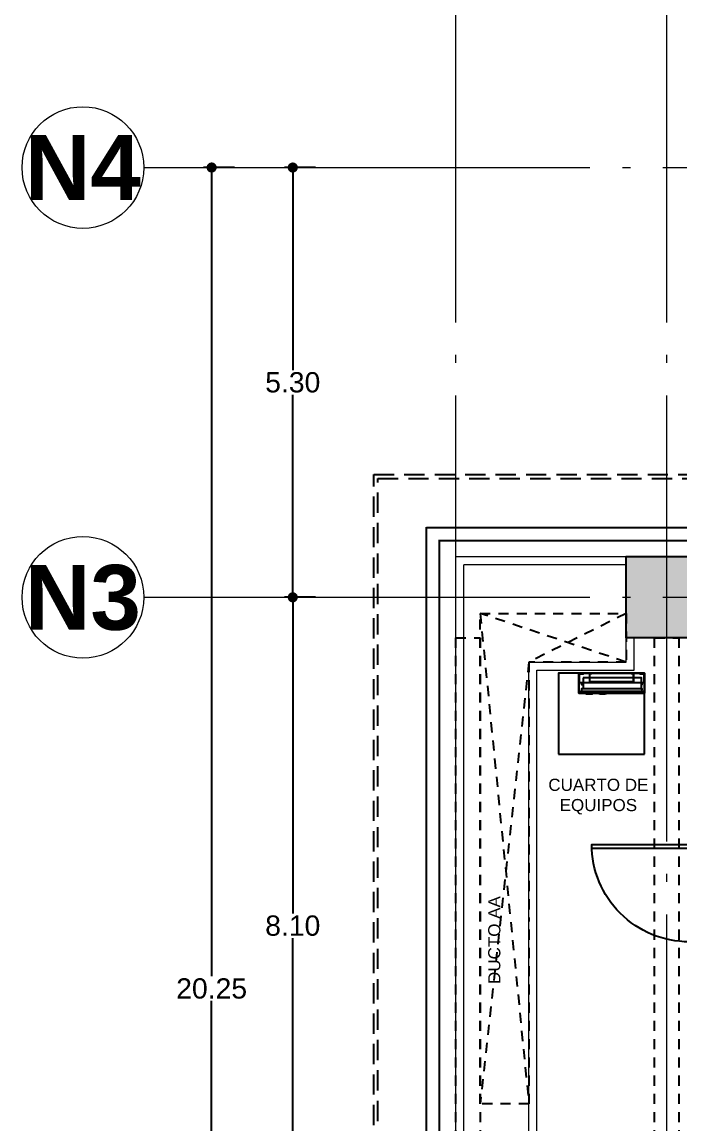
# Model space of a CAD drawing. Header units: metres. Extents: x -22 to 564, y 0 to 143.
# Drawn here: x 190.54 to 198.65, y 42.48 to 56.07 of the extents above; entities that cross this region are included whole.
import ezdxf
from ezdxf.enums import TextEntityAlignment as Align

# ---------------------------------------------------------------- set-up
doc = ezdxf.new("R2010")
doc.units = ezdxf.units.M
for name, pattern in [('EJES630', [6.3, 5.5, -0.4, 0, -0.4]), ('XREF 2N NEURO-ONCOLOGIA$0$DASHED2', [0.375, 0.25, -0.125]), ('XREF 2N NEURO-ONCOLOGIA$0$HIDDEN2', [0.1875, 0.125, -0.0625]), ('XREF 2N NEURO-ONCOLOGIA$0$PDF_IMPORT', [1, 0.8, -0.2])]:
    doc.linetypes.add(name, pattern=pattern)
for name, color, linetype in [('COTAS EJES', 8, 'Continuous'), ('EJES BOLAS', 11, 'Continuous'), ('EJES TEXTOS', 3, 'Continuous'), ('TEXTO', 7, 'Continuous'), ('XREF 2N NEURO-ONCOLOGIA$0$-CG-M-WALL', 7, 'Continuous'), ('XREF 2N NEURO-ONCOLOGIA$0$COLUMNAS', 6, 'Continuous'), ('XREF 2N NEURO-ONCOLOGIA$0$CONTRAVENTEOS', 6, 'XREF 2N NEURO-ONCOLOGIA$0$HIDDEN2'), ('XREF 2N NEURO-ONCOLOGIA$0$DUCTO AA', 40, 'XREF 2N NEURO-ONCOLOGIA$0$HIDDEN2'), ('XREF 2N NEURO-ONCOLOGIA$0$LAMINA MULTIPERFORADA', 9, 'Continuous'), ('XREF 2N NEURO-ONCOLOGIA$0$Mobiliario Fijo', 40, 'Continuous'), ('XREF 2N NEURO-ONCOLOGIA$0$NOVIDESA', 11, 'Continuous'), ('XREF 2N NEURO-ONCOLOGIA$0$PUERTAS', 253, 'Continuous')]:
    doc.layers.add(name, color=color, linetype=linetype)
doc.layers.add('EJES', color=11, linetype='EJES630', lineweight=0)
doc.layers.add('XREF 2N NEURO-ONCOLOGIA$0$MUROS DE TABLAROCA', color=150, linetype='Continuous', lineweight=13)
doc.styles.add('100 LOCALES 25', font='arial.ttf', dxfattribs={"height": 0.25})
doc.styles.add('COTAS', font='arial.ttf')
doc.styles.add('EJES', font='arialbd.ttf', dxfattribs={"height": 0.8})
doc.dimstyles.new('100 EJES', dxfattribs={"dimtxt": 0.25, "dimasz": 0.125, "dimexe": 0.1, "dimexo": 0.1, "dimgap": 0.025, "dimtad": 0, "dimtih": 1, "dimtoh": 1, "dimzin": 1, "dimdsep": 46, "dimtxsty": 'COTAS', "dimblk": 'DOT', "dimcen": 0.1, "dimclrd": 256, "dimclre": 256, "dimclrt": 7, "dimadec": 0, "dimazin": 1, "dimtfac": 1, "dimtofl": 0, "dimtmove": 2, "dimatfit": 3, "dimfxl": 1, "dimtolj": 1, "dimtzin": 1, "dimlwd": 25, "dimlwe": -1, "dimarcsym": 0})

# ---------------------------------------------------------------- blocks, each defined once
blk = doc.blocks.new('XREF 2N NEURO-ONCOLOGIA$0$C-1')
at = {"layer": 'XREF 2N NEURO-ONCOLOGIA$0$-CG-M-WALL', "true_color": 0x636466}
h = blk.add_hatch(color=251, dxfattribs=at)
h.dxf.hatch_style = 1
h.paths.add_polyline_path([(-0.5, -0.5), (-0.5, 0.5), (0.5, 0.5), (0.5, -0.5)])
blk.add_lwpolyline([(-0.5, -0.5), (-0.5, 0.5), (0.5, 0.5), (0.5, -0.5)], close=True)
blk = doc.blocks.new('XREF 2N NEURO-ONCOLOGIA$0$A$Cc65afc9c')
at = {"linetype": 'XREF 2N NEURO-ONCOLOGIA$0$PDF_IMPORT', "lineweight": 25, "ltscale": 81.272136}
blk.add_lwpolyline([(-0.842, 0), (-1.093, 0), (-1.093, -1), (-0.03, -1), (-0.03, 0), (-0.842, 0), (-0.842, -0.248), (-0.03, -0.248), (-0.03, 0), (-0.69, 0)], dxfattribs=at)
at = {"lineweight": 25}
for points in [[(-0.754, 0), (-0.842, 0), (-1.093, 0), (-1.093, -0.087)], [(-0.841, -0.222), (-0.842, -0.222), (-0.03, -0.222), (-0.03, 0), (-0.087, 0), (-0.087, -0.01), (-0.04, -0.01), (-0.04, -0.115)], [(-0.842, -0.115), (-0.03, -0.115), (-0.03, -0.232), (-0.842, -0.232), (-0.842, -0.115), (-0.842, 0), (-0.842, -0.222), (-0.841, -0.225), (-0.838, -0.226), (-0.032, -0.226), (-0.032, -0.23)], [(-0.833, -0.115), (-0.833, -0.01), (-0.785, -0.01), (-0.785, 0), (-0.842, 0)], [(-0.842, -0.002), (-0.03, -0.002)], [(-0.839, -0.002), (-0.839, -0.002)], [(-0.168, -0.107), (-0.175, -0.107), (-0.698, -0.107), (-0.705, -0.107), (-0.705, -0.101), (-0.705, -0.011), (-0.705, -0.004)], [(-0.679, -0.004), (-0.705, -0.004), (-0.679, -0.004)], [(-0.175, -0.004), (-0.698, -0.004)], [(-0.842, -0.244), (-0.842, -0.23), (-0.841, -0.23)], [(-0.829, -0.23), (-0.839, -0.23), (-0.03, -0.23), (-0.03, -0.244)], [(-0.839, -0.248), (-0.439, -0.248), (-0.439, -0.244), (-0.433, -0.244), (-0.433, -0.248), (-0.033, -0.248)], [(-0.824, -0.226), (-0.837, -0.226), (-0.837, -0.23)], [(-0.837, -0.247), (-0.837, -0.247)], [(-0.04, -0.232), (-0.04, -0.247), (-0.824, -0.247), (-0.824, -0.232)], [(-0.803, -0.14), (-0.803, -0.14)], [(-0.803, -0.203), (-0.803, -0.203)], [(-0.747, -0.254), (-0.682, -0.254)], [(-0.58, -0.254), (-0.515, -0.254)], [(-0.067, -0.14), (-0.067, -0.14)], [(-0.067, -0.203), (-0.067, -0.203)], [(-0.032, -0.226), (-0.031, -0.225), (-0.03, -0.222)]]:
    blk.add_lwpolyline(points, dxfattribs=at)
at = {"linetype": 'XREF 2N NEURO-ONCOLOGIA$0$PDF_IMPORT', "lineweight": 25, "ltscale": 12.698771}
for points in [[(-1.093, -0.15), (-1.093, -1), (-0.03, -1), (-0.03, 0), (-0.03, -0.115)], [(-0.03, 0), (-0.03, -0.247), (-0.842, -0.247), (-0.842, 0), (-0.03, 0)]]:
    blk.add_lwpolyline(points, dxfattribs=at)
at = {"lineweight": 25}
for points in [[(-0.802, -0.128, 0.999998), (-0.802, -0.14, 0.999998)], [(-0.066, -0.128, 0.999998), (-0.066, -0.14, 0.999998)], [(-0.802, -0.192, 0.999998), (-0.802, -0.203, 0.999998)], [(-0.066, -0.192, 0.999998), (-0.066, -0.203, 0.999998)]]:
    blk.add_lwpolyline(points, format="xyb", close=True, dxfattribs=at)
for points in [[(-0.786, -0.059), (-0.786, -0.189), (-0.067, -0.189), (-0.067, -0.059)], [(-0.168, -0.004), (-0.194, -0.004), (-0.168, -0.004), (-0.168, -0.107)]]:
    blk.add_lwpolyline(points, close=True, dxfattribs=at)
blk.add_circle((-0.832, -0.24), 0.00688, dxfattribs=at)
for centre, radius, start, end in [((-0.802, -0.134), 0.00582, 89.9966, 269.9964), ((-0.066, -0.134), 0.00582, 89.9966, 269.9964), ((-0.838, -0.245), 0.00265, 180.0001, 269.9999), ((-0.802, -0.198), 0.00582, 89.9966, 269.9964), ((-0.746, -0.223), 0.0312, 233.1264, 269.9965), ((-0.681, -0.225), 0.0305, 270.0649, 307.9239), ((-0.579, -0.223), 0.0312, 233.1264, 269.9965), ((-0.514, -0.223), 0.0312, 269.9965, 306.8667), ((-0.066, -0.198), 0.00582, 89.9966, 269.9964), ((-0.034, -0.243), 0.0037, 180.216, 181.3173), ((-0.032, -0.245), 0.00265, 269.9699, 359.9702)]:
    blk.add_arc(centre, radius, start, end, dxfattribs=at)
for points in [[(-0.842, -0.23), (-0.842, -0.231), (-0.84, -0.231), (-0.838, -0.231)], [(-0.033, -0.239), (-0.033, -0.239), (-0.033, -0.239), (-0.033, -0.239)]]:
    blk.add_open_spline(points, degree=3, dxfattribs=at)
blk = doc.blocks.new('XREF 2N NEURO-ONCOLOGIA')
at = {"layer": 'XREF 2N NEURO-ONCOLOGIA$0$CONTRAVENTEOS', "color": 3, "elevation": 0}
blk.add_lwpolyline([(7.924, 51.158), (15.024, 51.158), (15.024, 50.858), (7.924, 50.858)], close=True, dxfattribs=at)
at = {"layer": 'XREF 2N NEURO-ONCOLOGIA$0$CONTRAVENTEOS'}
blk.add_lwpolyline([(7.924, 48.708), (15.024, 48.708), (15.024, 48.408), (7.924, 48.408)], close=True, dxfattribs=at)
at = {"layer": 'XREF 2N NEURO-ONCOLOGIA$0$DUCTO AA'}
for p, q in [((14.724, 50.258), (9.274, 50.858, 0)), ((15.324, 50.858), (9.274, 50.258, 0)), ((14.724, 49.058), (15.324, 50.858)), ((15.324, 49.058), (14.724, 50.258))]:
    blk.add_line(p, q, dxfattribs=at)
blk.add_lwpolyline([(11.424, 50.258), (9.274, 50.258), (9.274, 50.858), (15.324, 50.858), (15.324, 49.058), (14.724, 49.058), (14.724, 50.258), (11.524, 50.258)], dxfattribs=at)
at = {"layer": 'XREF 2N NEURO-ONCOLOGIA$0$LAMINA MULTIPERFORADA', "linetype": 'XREF 2N NEURO-ONCOLOGIA$0$DASHED2', "elevation": 0}
for points in [[(-0.736, 52.168), (17.036, 52.168), (17.036, 26.858), (22.334, 26.858), (22.331, -3.072), (-0.736, -3.072)], [(-0.686, 52.118), (16.986, 52.118), (16.986, 26.808), (22.284, 26.808), (22.281, -3.022), (-0.686, -3.022)]]:
    blk.add_lwpolyline(points, close=True, dxfattribs=at)
at = {"layer": 'XREF 2N NEURO-ONCOLOGIA$0$MUROS DE TABLAROCA'}
for p in [(7.624, 51.058), (15.924, 49.058)]:
    blk.add_line(p, (15.924, 51.058), dxfattribs=at)
for points in [[(0.074, 51.158), (16.024, 51.158), (16.024, 49.058)], [(7.774, 49.058), (7.774, 50.258), (14.724, 50.258), (14.724, 49.058), (15.024, 49.058)], [(7.874, 49.058), (7.874, 50.158), (14.624, 50.158), (14.624, 48.958), (15.024, 48.958)]]:
    blk.add_lwpolyline(points, dxfattribs=at)
at = {"layer": 'XREF 2N NEURO-ONCOLOGIA$0$NOVIDESA'}
for p, q in [((-0.286, 51.518, 0), (16.386, 51.518, 0)), ((16.384, 51.518, 0), (16.384, 37.633, 0)), ((-0.126, 51.358, 0), (16.23, 51.358, 0)), ((16.224, 51.358, 0), (16.224, 37.793, 0))]:
    blk.add_line(p, q, dxfattribs=at)
at = {"layer": 'XREF 2N NEURO-ONCOLOGIA$0$PUERTAS', "elevation": 0}
blk.add_lwpolyline([(11.274, 48.283, -0.414214), (12.474, 49.483), (12.474, 48.283), (12.424, 48.283), (12.424, 49.483), (12.474, 49.483)], format="xyb", dxfattribs=at)
at = {"layer": 'XREF 2N NEURO-ONCOLOGIA$0$COLUMNAS'}
blk.add_blockref('XREF 2N NEURO-ONCOLOGIA$0$C-1', (15.524, 48.558, 0), dxfattribs=at)
at = {"layer": 'XREF 2N NEURO-ONCOLOGIA$0$Mobiliario Fijo', "rotation": 270}
blk.add_blockref('XREF 2N NEURO-ONCOLOGIA$0$A$Cc65afc9c', (14.587, 48.801), dxfattribs=at)
blk = doc.blocks.new('EJE')
at = {"linetype": 'Continuous', "lineweight": 5}
blk.add_circle((0, 0), 0.75, dxfattribs=at)
at = {"layer": 'EJES TEXTOS', "style": 'EJES'}
blk.add_attdef('EJE', text='', height=0.8, dxfattribs=at).set_placement((0, 0), align=Align.MIDDLE_CENTER)
blk = doc.blocks.new('_DOT')
at = {"color": 0, "linetype": 'ByBlock', "lineweight": -2}
blk.add_line((-0.5, 0), (-1, 0), dxfattribs=at)
at = {"color": 0, "linetype": 'ByBlock', "lineweight": -2, "const_width": 0.5}
blk.add_lwpolyline([(-0.25, 0, 1), (0.25, 0, 1)], format="xyb", close=True, dxfattribs=at)
blk = doc.blocks.new('*D63')
at = {"layer": 'COTAS EJES', "transparency": 16777216}
for p, q in [((194.155, 54.273), (193.773, 54.273)), ((194.155, 48.973), (193.773, 48.973))]:
    blk.add_line(p, q, dxfattribs=at)
at = {"layer": 'COTAS EJES', "lineweight": 25, "transparency": 16777216}
for p, q in [((193.873, 54.148), (193.873, 51.776)), ((193.873, 49.098), (193.873, 51.47))]:
    blk.add_line(p, q, dxfattribs=at)
at = {"layer": 'COTAS EJES', "lineweight": 25, "transparency": 16777216, "xscale": 0.125, "yscale": 0.125, "zscale": 0.125}
for p, rotation in [((193.873, 54.273), 90), ((193.873, 48.973), 270)]:
    blk.add_blockref('_DOT', p, dxfattribs=dict(at, rotation=rotation))
at = {"layer": 'COTAS EJES', "color": 7, "transparency": 16777216, "insert": (193.873, 51.623), "char_height": 0.25, "attachment_point": 5, "style": 'COTAS'}
blk.add_mtext('\\A1;5.30', dxfattribs=at)
blk = doc.blocks.new('*D64')
at = {"layer": 'COTAS EJES', "transparency": 16777216}
for p, q in [((194.139, 48.973), (193.773, 48.973)), ((194.155, 40.873), (193.773, 40.873))]:
    blk.add_line(p, q, dxfattribs=at)
at = {"layer": 'COTAS EJES', "lineweight": 25, "transparency": 16777216}
for p, q in [((193.873, 48.848), (193.873, 45.075)), ((193.873, 40.998), (193.873, 44.77))]:
    blk.add_line(p, q, dxfattribs=at)
at = {"layer": 'COTAS EJES', "lineweight": 25, "transparency": 16777216, "xscale": 0.125, "yscale": 0.125, "zscale": 0.125}
for p, rotation in [((193.873, 48.973), 90), ((193.873, 40.873), 270)]:
    blk.add_blockref('_DOT', p, dxfattribs=dict(at, rotation=rotation))
at = {"layer": 'COTAS EJES', "color": 7, "transparency": 16777216, "insert": (193.873, 44.923), "char_height": 0.25, "attachment_point": 5, "style": 'COTAS'}
blk.add_mtext('\\A1;8.10', dxfattribs=at)
blk = doc.blocks.new('*D66')
at = {"layer": 'COTAS EJES', "transparency": 16777216}
for p, q in [((193.155, 54.273), (192.773, 54.273)), ((193.155, 34.023), (192.773, 34.023))]:
    blk.add_line(p, q, dxfattribs=at)
at = {"layer": 'COTAS EJES', "lineweight": 25, "transparency": 16777216}
for p, q in [((192.873, 54.148), (192.873, 44.3)), ((192.873, 34.148), (192.873, 43.995))]:
    blk.add_line(p, q, dxfattribs=at)
at = {"layer": 'COTAS EJES', "lineweight": 25, "transparency": 16777216, "xscale": 0.125, "yscale": 0.125, "zscale": 0.125}
for p, rotation in [((192.873, 54.273), 90), ((192.873, 34.023), 270)]:
    blk.add_blockref('_DOT', p, dxfattribs=dict(at, rotation=rotation))
at = {"layer": 'COTAS EJES', "color": 7, "transparency": 16777216, "insert": (192.873, 44.148), "char_height": 0.25, "attachment_point": 5, "style": 'COTAS'}
blk.add_mtext('\\A1;20.25', dxfattribs=at)

msp = doc.modelspace()

# ---------------------------------------------------------------- block references
at = {"rotation": 90}
msp.add_blockref('XREF 2N NEURO-ONCOLOGIA', (247.041, 33.451), dxfattribs=at)
at = {"layer": 'EJES BOLAS'}
for p, values in [((191.286, 54.273, 0), {'EJE': 'N4'}), ((191.286, 48.973, 0), {'EJE': 'N3'})]:
    msp.add_blockref('EJE', p, dxfattribs=at).add_auto_attribs(values)

# ---------------------------------------------------------------- dimensions: what is measured, and where the dimension line sits
at = {"layer": 'COTAS EJES'}
for base, p1, p2, picture, middle in [((192.873, 54.273, 0), (193.255, 34.023, 0), (193.255, 54.273, 0), '*D66', (192.873, 44.148, 0)), ((193.873, 54.273, 0), (194.255, 48.973, 0), (194.255, 54.273, 0), '*D63', (193.873, 51.623, 0)), ((193.873, 48.973, 0), (194.255, 40.873, 0), (194.239, 48.973, 0), '*D64', (193.873, 44.923, 0))]:
    dim = msp.add_linear_dim(base=base, p1=p1, p2=p2, angle=270, dimstyle='100 EJES', dxfattribs=at)
    dim.commit()
    dim.dimension.update_dxf_attribs({"geometry": picture, "text_midpoint": middle})

# ---------------------------------------------------------------- next in the draw order: linework, layer by layer
at = {"layer": 'EJES'}
for p, q in [((195.883, 33.163), (195.883, 58.548)), ((198.484, 33.163), (198.484, 58.548)), ((192.036, 54.275), (248.813, 54.275)), ((192.036, 48.975), (248.813, 48.975))]:
    msp.add_line(p, q, dxfattribs=at)

# ---------------------------------------------------------------- next in the draw order: texts
at = {"layer": 'TEXTO', "color": 0, "insert": (197.64, 46.736, 0.004), "char_height": 0.15, "width": 1.55585, "attachment_point": 2, "style": '100 LOCALES 25'}
msp.add_mtext('CUARTO DE EQUIPOS', dxfattribs=at)
at = {"layer": 'TEXTO', "color": 0, "insert": (196.434, 44.205, 0), "char_height": 0.15, "width": 1.52891, "attachment_point": 7, "rotation": 90, "style": '100 LOCALES 25'}
msp.add_mtext('DUCTO AA', dxfattribs=at)

doc.saveas('drawing.dxf')
